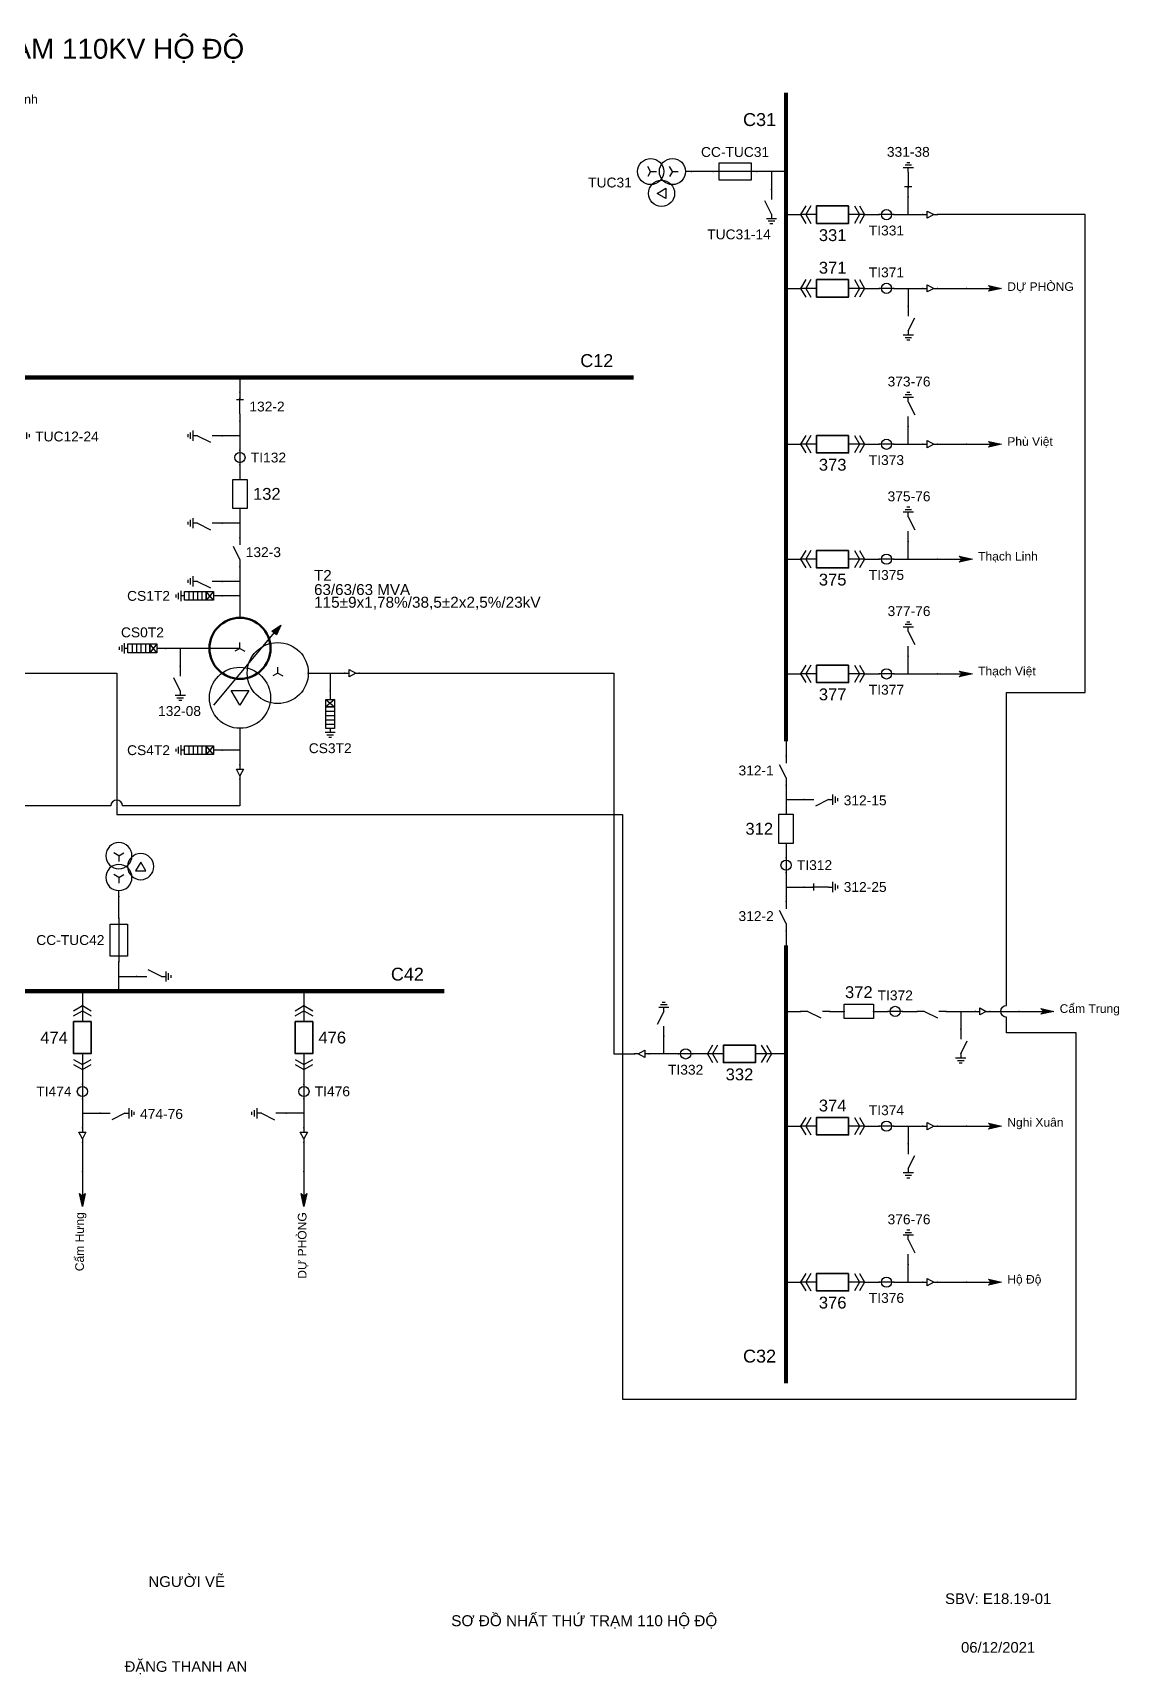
# Model space of a CAD drawing. Header units: millimetres. Extents: x -387 to 411, y 7 to 290.
# Drawn here: x 224.1 to 410.9, y 7.7 to 289.9 of the extents above; entities that cross this region are included whole.
import ezdxf

# ---------------------------------------------------------------- set-up
doc = ezdxf.new("R2010")
doc.units = ezdxf.units.MM
for name, color, linetype, lineweight in [('BUSBAR_110KV', 1, 'Continuous', 50), ('BUSBAR_22KV', 5, 'Continuous', 50), ('BUSBAR_35KV', 30, 'Continuous', 50), ('HV_110KV', 1, 'Continuous', 25), ('MV_22KV', 5, 'Continuous', 25), ('MV_35KV', 30, 'Continuous', 25)]:
    doc.layers.add(name, color=color, linetype=linetype, lineweight=lineweight)
doc.layers.add('SYM_PORTS', color=8, linetype='Continuous', plot=False)
doc.layers.add('TEXT', color=7, linetype='Continuous')
doc.styles.add('SLD_TEXT', font='arial.ttf')

# ---------------------------------------------------------------- blocks, each defined once
blk = doc.blocks.new('SYM_EARTHING_SWITCH_OPEN')
at = {"lineweight": 25}
for points in [[(0, 3), (0, 1.25)], [(0, -1.25), (-1.125, 1)], [(-0.875, -2), (0.875, -2)], [(-0.5625, -2.4375), (0.5625, -2.4375)], [(0, -1.25), (0, -2)], [(-0.25, -2.875), (0.25, -2.875)]]:
    blk.add_lwpolyline(points, dxfattribs=at)
at = {"layer": 'SYM_PORTS'}
blk.add_point((0, 3), dxfattribs=at)
blk.add_attdef('DEVICE_CODE', (1.875, 0), '', height=2)
blk = doc.blocks.new('SYM_DISCONNECTOR_CLOSED')
at = {"lineweight": 25}
for points in [[(-0.625, 1.25), (0.625, 1.25)], [(0, 2.5), (0, 1.25)], [(0, -1.25), (0, 1.5)], [(0, -1.25), (0, -2.5)]]:
    blk.add_lwpolyline(points, dxfattribs=at)
at = {"layer": 'SYM_PORTS'}
for p in [(0, 2.5), (0, -2.5)]:
    blk.add_point(p, dxfattribs=at)
blk.add_attdef('DEVICE_CODE', (1.625, -0.5), '', height=2)
blk = doc.blocks.new('SYM_CURRENT_TRANSFORMER')
at = {"lineweight": 25}
blk.add_lwpolyline([(0, 1.25), (0, -1.25)], dxfattribs=at)
blk.add_circle((0, 0), 0.875, dxfattribs=at)
at = {"layer": 'SYM_PORTS'}
for p in [(0, 1.25), (0, -1.25)]:
    blk.add_point(p, dxfattribs=at)
blk.add_attdef('DEVICE_CODE', (1.875, -1.75), '', height=2)
at = {"flags": 1}
blk.add_attdef('RATIO', (1.875, -4.75), '', height=2, dxfattribs=at)
blk = doc.blocks.new('SYM_CIRCUIT_BREAKER')
at = {"lineweight": 25}
blk.add_lwpolyline([(-1.25, 2.5), (1.25, 2.5), (1.25, -2.5), (-1.25, -2.5)], close=True, dxfattribs=at)
at = {"layer": 'SYM_PORTS'}
for p in [(0, 2.5), (0, -2.5)]:
    blk.add_point(p, dxfattribs=at)
blk.add_attdef('DEVICE_CODE', (2.25, -0.5), '', height=2)
at = {"flags": 1}
blk.add_attdef('RATING', (2.25, -3.5), '', height=2, dxfattribs=at)
blk = doc.blocks.new('SYM_DISCONNECTOR_OPEN')
at = {"lineweight": 25}
for points in [[(0, -1.25), (-1.125, 1)], [(0, 2.5), (0, 1.25)], [(0, -1.25), (0, -2.5)]]:
    blk.add_lwpolyline(points, dxfattribs=at)
at = {"layer": 'SYM_PORTS'}
for p in [(0, 2.5), (0, -2.5)]:
    blk.add_point(p, dxfattribs=at)
blk.add_attdef('DEVICE_CODE', (1, -0.5), '', height=2)
blk = doc.blocks.new('SYM_SURGE_ARRESTER')
at = {"lineweight": 25}
for points in [[(0, 4), (0, 2.5)], [(-0.75, 2.5), (0.75, 1.25)], [(0.75, 2.5), (-0.75, 1.25)], [(-0.75, 0.5), (0.75, 0.5)], [(-0.75, -0.25), (0.75, -0.25)], [(-0.75, -1), (0.75, -1)], [(-0.75, -1.75), (0.75, -1.75)], [(0, -2.5), (0, -3.125)], [(-0.875, -3.125), (0.875, -3.125)], [(-0.5625, -3.5625), (0.5625, -3.5625)], [(-0.25, -4), (0.25, -4)]]:
    blk.add_lwpolyline(points, dxfattribs=at)
for points in [[(-0.75, 2.5), (0.75, 2.5), (0.75, 1.25), (-0.75, 1.25)], [(-0.75, 1.25), (0.75, 1.25), (0.75, -2.5), (-0.75, -2.5)]]:
    blk.add_lwpolyline(points, close=True, dxfattribs=at)
at = {"layer": 'SYM_PORTS'}
blk.add_point((0, 4), dxfattribs=at)
blk.add_attdef('DEVICE_CODE', (1.875, 1), '', height=2)
blk = doc.blocks.new('SYM_TRANSFORMER_3W')
blk.add_hatch(color=7).paths.add_polyline_path([(3.75, 8.25), (3.0125, 6.575), (2.2375, 7.225)])
at = {"lineweight": 25}
for points in [[(-7.75, -5.5), (3.0125, 7.35)], [(-3.25, 4.25), (-8.5, 4.25)], [(-3.25, 4.25), (-4.1125, 3.75)], [(-3.25, 4.25), (-3.25, 5.25)], [(-3.25, 4.25), (-2.3875, 3.75)], [(3.25, 0), (2.3875, -0.5)], [(3.25, 0), (3.25, 1)], [(3.25, 0), (4.1125, -0.5)]]:
    blk.add_lwpolyline(points, dxfattribs=at)
for points in [[(3.75, 8.25), (3.0125, 6.575), (2.2375, 7.225)], [(-4.75, -3), (-1.75, -3), (-3.25, -5.5)]]:
    blk.add_lwpolyline(points, close=True, dxfattribs=at)
at = {"lineweight": 50}
blk.add_circle((-3.25, 4.25), 5.25, dxfattribs=at)
at = {"lineweight": 25}
for centre in [(3.25, 0), (-3.25, -4.25)]:
    blk.add_circle(centre, 5.25, dxfattribs=at)
at = {"layer": 'SYM_PORTS'}
for p in [(-3.25, 9.5), (-8.5, 4.25), (8.5, 0), (-3.25, -9.5)]:
    blk.add_point(p, dxfattribs=at)
blk.add_attdef('DEVICE_CODE', (9.5, 6.5), '', height=2)
at = {"flags": 1}
for tag, p in [('POWER', (9.5, 3.5)), ('VOLTAGE_RATIO', (9.5, 0.5))]:
    blk.add_attdef(tag, p, '', height=2, dxfattribs=at)
blk = doc.blocks.new('SYM_CABLE_TERMINATION')
at = {"lineweight": 25}
blk.add_lwpolyline([(-0.625, 0.5), (0.625, 0.5), (0, -0.625)], close=True, dxfattribs=at)
for points in [[(0, 1.25), (0, 0.5)], [(0, -0.625), (0, -1.25)]]:
    blk.add_lwpolyline(points, dxfattribs=at)
at = {"layer": 'SYM_PORTS'}
for p in [(0, 1.25), (0, -1.25)]:
    blk.add_point(p, dxfattribs=at)
blk = doc.blocks.new('SYM_DRAWOUT_BREAKER')
at = {"lineweight": 25}
for points in [[(-1.5, 4.625), (0, 5.5), (1.5, 4.625)], [(-1.5, 3.75), (0, 4.625), (1.5, 3.75)], [(0, 5.5), (0, 2.75)], [(0, -2.75), (0, -5.5)], [(-1.5, -3.75), (0, -4.625), (1.5, -3.75)], [(-1.5, -4.625), (0, -5.5), (1.5, -4.625)]]:
    blk.add_lwpolyline(points, dxfattribs=at)
at = {"lineweight": 35}
blk.add_lwpolyline([(-1.5, 2.75), (1.5, 2.75), (1.5, -2.75), (-1.5, -2.75)], close=True, dxfattribs=at)
at = {"layer": 'SYM_PORTS'}
for p in [(0, 5.5), (0, -5.5)]:
    blk.add_point(p, dxfattribs=at)
blk.add_attdef('DEVICE_CODE', (2.5, 2.5), '', height=2)
at = {"flags": 1}
blk.add_attdef('RATING', (2.5, -0.5), '', height=2, dxfattribs=at)
blk = doc.blocks.new('SYM_EARTHING_SWITCH_CLOSED')
at = {"lineweight": 25}
for points in [[(0, 3), (0, 1.25)], [(-0.625, 1.25), (0.625, 1.25)], [(0, -1.25), (0, 1.5)], [(-0.875, -2), (0.875, -2)], [(-0.5625, -2.4375), (0.5625, -2.4375)], [(0, -1.25), (0, -2)], [(-0.25, -2.875), (0.25, -2.875)]]:
    blk.add_lwpolyline(points, dxfattribs=at)
at = {"layer": 'SYM_PORTS'}
blk.add_point((0, 3), dxfattribs=at)
blk.add_attdef('DEVICE_CODE', (1.875, 0), '', height=2)
blk = doc.blocks.new('SYM_LINE_FEEDER_ARROW')
blk.add_hatch(color=7).paths.add_polyline_path([(0, -3), (-0.5, -0.75), (0, -1.25), (0.5, -0.75)])
at = {"lineweight": 25}
blk.add_lwpolyline([(0, 3), (0, -1.25)], dxfattribs=at)
blk.add_lwpolyline([(0, -3), (-0.5, -0.75), (0, -1.25), (0.5, -0.75)], close=True, dxfattribs=at)
at = {"layer": 'SYM_PORTS'}
blk.add_point((0, 3), dxfattribs=at)
blk.add_attdef('LINE_NAME', (1.5, 0), '', height=2)
blk = doc.blocks.new('SYM_FUSE_DISCONNECTOR')
at = {"lineweight": 25}
blk.add_lwpolyline([(0, 3.75), (0, -3.75)], dxfattribs=at)
blk.add_lwpolyline([(-1.5, 2.75), (1.5, 2.75), (1.5, -2.75), (-1.5, -2.75)], close=True, dxfattribs=at)
at = {"layer": 'SYM_PORTS'}
for p in [(0, 3.75), (0, -3.75)]:
    blk.add_point(p, dxfattribs=at)
blk.add_attdef('DEVICE_CODE', (2.5, 0.75), '', height=2)
at = {"flags": 1}
blk.add_attdef('RATING', (2.5, -2.25), '', height=2, dxfattribs=at)
blk = doc.blocks.new('SYM_VOLTAGE_TRANSFORMER')
at = {"lineweight": 25}
for points in [[(0, 4.625), (0, 3.625)], [(0, 1.375), (-0.8625, 0.875)], [(0, 1.375), (0, 2.375)], [(0, 1.375), (0.8625, 0.875)], [(0, -2.375), (-0.8625, -2.875)], [(0, -2.375), (0, -1.375)], [(0, -2.375), (0.8625, -2.875)]]:
    blk.add_lwpolyline(points, dxfattribs=at)
blk.add_lwpolyline([(2.875, 0.25), (4.625, 0.25), (3.75, -1.25)], close=True, dxfattribs=at)
for centre in [(0, 1.375), (3.75, -0.5), (0, -2.375)]:
    blk.add_circle(centre, 2.25, dxfattribs=at)
at = {"layer": 'SYM_PORTS'}
blk.add_point((0, 4.625), dxfattribs=at)
blk.add_attdef('DEVICE_CODE', (7, 1.625), '', height=2)
at = {"flags": 1}
blk.add_attdef('RATIO', (7, -1.375), '', height=2, dxfattribs=at)

msp = doc.modelspace()

# ---------------------------------------------------------------- linework, layer by layer
at = {"layer": 'BUSBAR_110KV', "const_width": 0.734}
msp.add_lwpolyline([(196.94, 230.63), (327.4, 230.63)], dxfattribs=at)
at = {"layer": 'BUSBAR_22KV', "const_width": 0.734}
msp.add_lwpolyline([(188.92, 125.13), (294.83, 125.13)], dxfattribs=at)
at = {"layer": 'BUSBAR_35KV', "const_width": 0.734}
for points in [[(353.59, 279.61), (353.59, 168.05)], [(353.59, 133), (353.59, 57.67)]]:
    msp.add_lwpolyline(points, dxfattribs=at)
at = {"layer": 'HV_110KV'}
for points in [[(259.7, 230.63), (259.7, 228.12)], [(259.7, 223.12), (259.7, 220.62)], [(259.7, 220.62), (256.65, 220.62)], [(259.7, 220.62), (259.7, 218.11)], [(259.7, 215.61), (259.7, 213.1)], [(259.7, 208.1), (259.7, 205.59)], [(259.7, 205.59), (256.65, 205.59)], [(259.7, 205.59), (259.7, 203.09)], [(259.7, 198.09), (259.7, 195.58)], [(259.7, 195.58), (256.65, 195.58)], [(259.7, 195.58), (259.7, 193.07)], [(259.7, 193.07), (256.65, 193.07)], [(259.7, 193.07), (259.7, 189.31)], [(249.43, 184.06), (246.93, 184.06)], [(254.45, 184.06), (249.43, 184.06)], [(249.43, 184.06), (249.43, 181.01)]]:
    msp.add_lwpolyline(points, dxfattribs=at)
at = {"layer": 'MV_22KV'}
for points in [[(259.7, 170.31), (259.7, 166.55)], [(259.7, 166.55), (256.65, 166.55)], [(259.7, 166.55), (259.7, 164.04)], [(238.88, 137.65), (238.88, 141.41)], [(238.88, 127.64), (238.88, 130.15)], [(238.88, 125.13), (238.88, 127.64)], [(238.88, 127.64), (241.93, 127.64)], [(232.6, 125.13), (232.6, 122.62)], [(270.7, 125.13), (270.7, 122.62)], [(232.6, 111.62), (232.6, 109.12)], [(270.7, 111.62), (270.7, 109.12)], [(232.6, 106.62), (232.6, 104.11)], [(270.7, 106.62), (270.7, 104.11)], [(232.6, 104.11), (235.65, 104.11)], [(232.6, 104.11), (232.6, 101.6)], [(270.7, 104.11), (267.64, 104.11)], [(270.7, 104.11), (270.7, 101.6)], [(232.6, 99.1), (232.6, 94.09)], [(270.7, 99.1), (270.7, 94.09)]]:
    msp.add_lwpolyline(points, dxfattribs=at)
msp.add_lwpolyline([(259.7, 161.54), (259.7, 158.84), (259.7, 156.97), (239.5, 156.97, 1), (237.5, 156.97), (213.24, 156.97), (213.24, 153.86), (213.24, 151.16)], format="xyb", dxfattribs=at)
at = {"layer": 'MV_35KV'}
for points in [[(341.08, 266.04), (337.32, 266.04)], [(351.08, 266.04), (348.58, 266.04)], [(353.59, 266.04), (351.08, 266.04)], [(351.08, 266.04), (351.08, 262.98)], [(374.61, 258.63), (374.61, 261.68)], [(353.59, 258.63), (356.1, 258.63)], [(367.1, 258.63), (369.61, 258.63)], [(372.11, 258.63), (374.61, 258.63)], [(374.61, 258.63), (377.12, 258.63)], [(353.59, 245.96), (356.1, 245.96)], [(367.1, 245.96), (369.61, 245.96)], [(372.11, 245.96), (374.61, 245.96)], [(374.61, 245.96), (374.61, 242.91)], [(374.61, 245.96), (377.12, 245.96)], [(379.62, 245.96), (384.64, 245.96)], [(374.61, 219.15), (374.61, 222.2)], [(353.59, 219.15), (356.1, 219.15)], [(367.1, 219.15), (369.61, 219.15)], [(372.11, 219.15), (374.61, 219.15)], [(374.61, 219.15), (377.12, 219.15)], [(379.62, 219.15), (384.64, 219.15)], [(374.61, 199.4), (374.61, 202.45)], [(353.59, 199.4), (356.1, 199.4)], [(367.1, 199.4), (369.61, 199.4)], [(372.11, 199.4), (374.61, 199.4)], [(374.61, 199.4), (379.63, 199.4)], [(374.61, 179.66), (374.61, 182.71)], [(271.45, 179.81), (275.21, 179.81)], [(275.21, 179.81), (275.21, 176.76)], [(275.21, 179.81), (277.72, 179.81)], [(280.22, 179.81), (282.92, 179.81), (324, 179.81), (324, 114.32), (324.86, 114.32), (327.56, 114.32)], [(353.59, 179.66), (356.1, 179.66)], [(367.1, 179.66), (369.61, 179.66)], [(372.11, 179.66), (374.61, 179.66)], [(374.61, 179.66), (379.63, 179.66)], [(353.59, 168.05), (353.59, 165.54)], [(353.59, 160.54), (353.59, 158.04)], [(353.59, 158.04), (356.64, 158.04)], [(353.59, 158.04), (353.59, 155.53)], [(353.59, 150.53), (353.59, 148.02)], [(353.59, 145.52), (353.59, 143.02)], [(353.59, 143.02), (356.64, 143.02)], [(353.59, 143.02), (353.59, 140.51)], [(353.59, 135.51), (353.59, 133)], [(353.59, 121.64), (356.1, 121.64)], [(361.1, 121.64), (363.61, 121.64)], [(368.61, 121.64), (371.11, 121.64)], [(373.61, 121.64), (376.12, 121.64)], [(381.12, 121.64), (383.63, 121.64)], [(383.63, 121.64), (383.63, 118.59)], [(383.63, 121.64), (386.14, 121.64)], [(388.64, 121.64), (393.65, 121.64)], [(332.57, 114.32), (332.57, 117.37)], [(332.57, 114.32), (330.06, 114.32)], [(335.08, 114.32), (332.57, 114.32)], [(340.08, 114.32), (337.58, 114.32)], [(353.59, 114.32), (351.08, 114.32)], [(353.59, 101.9), (356.1, 101.9)], [(367.1, 101.9), (369.61, 101.9)], [(372.11, 101.9), (374.61, 101.9)], [(374.61, 101.9), (374.61, 98.85)], [(374.61, 101.9), (377.12, 101.9)], [(379.62, 101.9), (384.64, 101.9)], [(374.61, 75.08), (374.61, 78.14)], [(353.59, 75.08), (356.1, 75.08)], [(367.1, 75.08), (369.61, 75.08)], [(372.11, 75.08), (374.61, 75.08)], [(374.61, 75.08), (377.12, 75.08)], [(379.62, 75.08), (384.64, 75.08)]]:
    msp.add_lwpolyline(points, dxfattribs=at)
msp.add_lwpolyline([(136.41, 179.81), (139.11, 179.81), (238.5, 179.81), (238.5, 155.47), (325.5, 155.47), (325.5, 54.97), (403.5, 54.97), (403.5, 117.97), (391.5, 117.97), (391.5, 120.64, -1), (391.5, 122.64), (391.5, 176.47), (405, 176.47), (405, 258.63), (382.32, 258.63), (379.62, 258.63)], format="xyb", dxfattribs=at)

# ---------------------------------------------------------------- block references
at = {"layer": 'HV_110KV'}
ref = msp.add_blockref('SYM_DISCONNECTOR_CLOSED', (259.7, 225.62), dxfattribs=at)
ref.add_attrib('DEVICE_CODE', '132-2', (261.32, 224.79), dxfattribs={"layer": 'TEXT', "height": 1.696, "style": 'SLD_TEXT'})
ref = msp.add_blockref('SYM_EARTHING_SWITCH_OPEN', (253.65, 220.62), dxfattribs=dict(at, xscale=-1, rotation=270))
ref.add_attrib('DEVICE_CODE', '132-25', (242.41, 219.65), dxfattribs={"layer": 'TEXT', "extrusion": (0, 0, -1), "height": 1.696, "style": 'SLD_TEXT'})
ref = msp.add_blockref('SYM_EARTHING_SWITCH_OPEN', (220.62, 220.62), dxfattribs=dict(at, rotation=90))
ref.add_attrib('DEVICE_CODE', 'TUC12-24', (224.49, 219.64), dxfattribs={"layer": 'TEXT', "height": 1.696, "style": 'SLD_TEXT'})
ref = msp.add_blockref('SYM_CURRENT_TRANSFORMER', (259.7, 216.86), dxfattribs=at)
ref.add_attrib('DEVICE_CODE', 'TI132', (261.57, 216.02), dxfattribs={"layer": 'TEXT', "height": 1.696, "style": 'SLD_TEXT'})
ref = msp.add_blockref('SYM_CIRCUIT_BREAKER', (259.7, 210.6), dxfattribs=at)
ref.add_attrib('DEVICE_CODE', '132', (261.94, 209.6), dxfattribs={"layer": 'TEXT', "height": 2.04, "style": 'SLD_TEXT'})
ref = msp.add_blockref('SYM_EARTHING_SWITCH_OPEN', (253.65, 205.59), dxfattribs=dict(at, xscale=-1, rotation=270))
ref.add_attrib('DEVICE_CODE', '132-35', (242.41, 204.63), dxfattribs={"layer": 'TEXT', "extrusion": (0, 0, -1), "height": 1.696, "style": 'SLD_TEXT'})
ref = msp.add_blockref('SYM_DISCONNECTOR_OPEN', (259.7, 200.59), dxfattribs=at)
ref.add_attrib('DEVICE_CODE', '132-3', (260.69, 199.75), dxfattribs={"layer": 'TEXT', "height": 1.696, "style": 'SLD_TEXT'})
ref = msp.add_blockref('SYM_TRANSFORMER_3W', (262.95, 179.81), dxfattribs=at)
ref.add_attrib('DEVICE_CODE', 'T2', (272.44, 195.68), dxfattribs={"layer": 'TEXT', "height": 1.858, "style": 'SLD_TEXT'})
ref = msp.add_blockref('SYM_EARTHING_SWITCH_OPEN', (253.65, 195.58), dxfattribs=dict(at, xscale=-1, rotation=270))
ref.add_attrib('DEVICE_CODE', '132-38', (242.41, 194.62), dxfattribs={"layer": 'TEXT', "extrusion": (0, 0, -1), "height": 1.696, "style": 'SLD_TEXT'})
ref = msp.add_blockref('SYM_SURGE_ARRESTER', (252.65, 193.07), dxfattribs=dict(at, rotation=270))
ref.add_attrib('DEVICE_CODE', 'CS1T2', (240.29, 192.23), dxfattribs={"layer": 'TEXT', "height": 1.696, "style": 'SLD_TEXT'})
ref = msp.add_blockref('SYM_SURGE_ARRESTER', (242.93, 184.06), dxfattribs=dict(at, rotation=270))
ref.add_attrib('DEVICE_CODE', 'CS0T2', (239.24, 185.96), dxfattribs={"layer": 'TEXT', "height": 1.696, "style": 'SLD_TEXT'})
ref = msp.add_blockref('SYM_EARTHING_SWITCH_OPEN', (249.43, 178.01), dxfattribs=at)
ref.add_attrib('DEVICE_CODE', '132-08', (245.62, 172.44), dxfattribs={"layer": 'TEXT', "height": 1.696, "style": 'SLD_TEXT'})
at = {"layer": 'MV_22KV'}
ref = msp.add_blockref('SYM_SURGE_ARRESTER', (252.65, 166.55), dxfattribs=dict(at, rotation=270))
ref.add_attrib('DEVICE_CODE', 'CS4T2', (240.29, 165.7), dxfattribs={"layer": 'TEXT', "height": 1.696, "style": 'SLD_TEXT'})
for name, p in [('SYM_CABLE_TERMINATION', (259.7, 162.79)), ('SYM_CABLE_TERMINATION', (232.6, 100.35)), ('SYM_CABLE_TERMINATION', (270.7, 100.35)), ('SYM_LINE_FEEDER_ARROW', (232.6, 91.09)), ('SYM_LINE_FEEDER_ARROW', (270.7, 91.09))]:
    msp.add_blockref(name, p, dxfattribs=at)
ref = msp.add_blockref('SYM_VOLTAGE_TRANSFORMER', (238.88, 146.03), dxfattribs=dict(at, xscale=-1, rotation=180))
ref.add_attrib('DEVICE_CODE', 'TUC42', (237, 151.68), dxfattribs={"layer": 'TEXT', "extrusion": (0, 0, -1), "height": 1.696, "style": 'SLD_TEXT'})
ref = msp.add_blockref('SYM_FUSE_DISCONNECTOR', (238.88, 133.9), dxfattribs=at)
ref.add_attrib('DEVICE_CODE', 'CC-TUC42', (224.68, 133.05), dxfattribs={"layer": 'TEXT', "height": 1.696, "style": 'SLD_TEXT'})
ref = msp.add_blockref('SYM_EARTHING_SWITCH_OPEN', (244.93, 127.64), dxfattribs=dict(at, xscale=-1, rotation=90))
ref.add_attrib('DEVICE_CODE', 'TUC42-24', (248.8, 126.92), dxfattribs={"layer": 'TEXT', "extrusion": (0, 0, -1), "height": 1.696, "style": 'SLD_TEXT'})
ref = msp.add_blockref('SYM_DRAWOUT_BREAKER', (232.6, 117.12), dxfattribs=at)
ref.add_attrib('DEVICE_CODE', '474', (225.36, 116.11), dxfattribs={"layer": 'TEXT', "height": 2.041, "style": 'SLD_TEXT'})
ref = msp.add_blockref('SYM_DRAWOUT_BREAKER', (270.7, 117.12), dxfattribs=at)
ref.add_attrib('DEVICE_CODE', '476', (273.19, 116.12), dxfattribs={"layer": 'TEXT', "height": 2.04, "style": 'SLD_TEXT'})
ref = msp.add_blockref('SYM_CURRENT_TRANSFORMER', (232.6, 107.87), dxfattribs=at)
ref.add_attrib('DEVICE_CODE', 'TI474', (224.68, 107.02), dxfattribs={"layer": 'TEXT', "height": 1.696, "style": 'SLD_TEXT'})
ref = msp.add_blockref('SYM_CURRENT_TRANSFORMER', (270.7, 107.87), dxfattribs=at)
ref.add_attrib('DEVICE_CODE', 'TI476', (272.56, 107.03), dxfattribs={"layer": 'TEXT', "height": 1.696, "style": 'SLD_TEXT'})
at = {"layer": 'MV_22KV', "xscale": -1, "rotation": 270}
msp.add_blockref('SYM_EARTHING_SWITCH_OPEN', (264.64, 104.11), dxfattribs=at)
at = {"layer": 'MV_22KV'}
ref = msp.add_blockref('SYM_EARTHING_SWITCH_OPEN', (238.65, 104.11), dxfattribs=dict(at, rotation=90))
ref.add_attrib('DEVICE_CODE', '474-76', (242.52, 103.15), dxfattribs={"layer": 'TEXT', "height": 1.696, "style": 'SLD_TEXT'})
at = {"layer": 'MV_35KV'}
ref = msp.add_blockref('SYM_VOLTAGE_TRANSFORMER', (332.69, 266.04), dxfattribs=dict(at, rotation=270))
ref.add_attrib('DEVICE_CODE', 'TUC31', (319.57, 263.31), dxfattribs={"layer": 'TEXT', "height": 1.696, "style": 'SLD_TEXT'})
ref = msp.add_blockref('SYM_FUSE_DISCONNECTOR', (344.83, 266.04), dxfattribs=dict(at, rotation=270))
ref.add_attrib('DEVICE_CODE', 'CC-TUC31', (338.97, 268.56), dxfattribs={"layer": 'TEXT', "height": 1.696, "style": 'SLD_TEXT'})
ref = msp.add_blockref('SYM_EARTHING_SWITCH_CLOSED', (374.61, 264.68), dxfattribs=dict(at, rotation=180))
ref.add_attrib('DEVICE_CODE', '331-38', (370.93, 268.58), dxfattribs={"layer": 'TEXT', "height": 1.696, "style": 'SLD_TEXT'})
ref = msp.add_blockref('SYM_EARTHING_SWITCH_OPEN', (351.08, 259.98), dxfattribs=at)
ref.add_attrib('DEVICE_CODE', 'TUC31-14', (340.04, 254.39), dxfattribs={"layer": 'TEXT', "height": 1.696, "style": 'SLD_TEXT'})
ref = msp.add_blockref('SYM_DRAWOUT_BREAKER', (361.6, 258.63), dxfattribs=dict(at, rotation=270))
ref.add_attrib('DEVICE_CODE', '331', (359.23, 254.09), dxfattribs={"layer": 'TEXT', "height": 2.04, "style": 'SLD_TEXT'})
ref = msp.add_blockref('SYM_CURRENT_TRANSFORMER', (370.86, 258.63), dxfattribs=dict(at, rotation=270))
ref.add_attrib('DEVICE_CODE', 'TI331', (367.83, 255.06), dxfattribs={"layer": 'TEXT', "height": 1.696, "style": 'SLD_TEXT'})
for name, p, rotation in [('SYM_CABLE_TERMINATION', (378.37, 258.63), 90), ('SYM_CABLE_TERMINATION', (378.37, 245.96), 90), ('SYM_LINE_FEEDER_ARROW', (387.64, 245.96), 90), ('SYM_CABLE_TERMINATION', (378.37, 219.15), 90), ('SYM_LINE_FEEDER_ARROW', (387.64, 219.15), 90), ('SYM_LINE_FEEDER_ARROW', (382.63, 199.4), 90), ('SYM_CABLE_TERMINATION', (278.97, 179.81), 90), ('SYM_LINE_FEEDER_ARROW', (382.63, 179.66), 90), ('SYM_CABLE_TERMINATION', (387.39, 121.64), 90), ('SYM_LINE_FEEDER_ARROW', (396.65, 121.64), 90), ('SYM_CABLE_TERMINATION', (328.81, 114.32), 270), ('SYM_CABLE_TERMINATION', (378.37, 101.9), 90), ('SYM_LINE_FEEDER_ARROW', (387.64, 101.9), 90), ('SYM_CABLE_TERMINATION', (378.37, 75.08), 90), ('SYM_LINE_FEEDER_ARROW', (387.64, 75.08), 90)]:
    msp.add_blockref(name, p, dxfattribs=dict(at, rotation=rotation))
ref = msp.add_blockref('SYM_DRAWOUT_BREAKER', (361.6, 245.96), dxfattribs=dict(at, rotation=270))
ref.add_attrib('DEVICE_CODE', '371', (359.23, 248.49), dxfattribs={"layer": 'TEXT', "height": 2.04, "style": 'SLD_TEXT'})
ref = msp.add_blockref('SYM_CURRENT_TRANSFORMER', (370.86, 245.96), dxfattribs=dict(at, rotation=270))
ref.add_attrib('DEVICE_CODE', 'TI371', (367.83, 247.86), dxfattribs={"layer": 'TEXT', "height": 1.696, "style": 'SLD_TEXT'})
at = {"layer": 'MV_35KV', "xscale": -1}
for p in [(374.61, 239.91), (383.63, 115.59), (374.61, 95.85)]:
    msp.add_blockref('SYM_EARTHING_SWITCH_OPEN', p, dxfattribs=at)
at = {"layer": 'MV_35KV'}
ref = msp.add_blockref('SYM_EARTHING_SWITCH_OPEN', (374.61, 225.2), dxfattribs=dict(at, rotation=180))
ref.add_attrib('DEVICE_CODE', '373-76', (371.05, 229.09), dxfattribs={"layer": 'TEXT', "height": 1.696, "style": 'SLD_TEXT'})
ref = msp.add_blockref('SYM_DRAWOUT_BREAKER', (361.6, 219.15), dxfattribs=dict(at, rotation=270))
ref.add_attrib('DEVICE_CODE', '373', (359.23, 214.61), dxfattribs={"layer": 'TEXT', "height": 2.04, "style": 'SLD_TEXT'})
ref = msp.add_blockref('SYM_CURRENT_TRANSFORMER', (370.86, 219.15), dxfattribs=dict(at, rotation=270))
ref.add_attrib('DEVICE_CODE', 'TI373', (367.83, 215.58), dxfattribs={"layer": 'TEXT', "height": 1.696, "style": 'SLD_TEXT'})
ref = msp.add_blockref('SYM_EARTHING_SWITCH_OPEN', (374.61, 205.45), dxfattribs=dict(at, rotation=180))
ref.add_attrib('DEVICE_CODE', '375-76', (371.05, 209.35), dxfattribs={"layer": 'TEXT', "height": 1.696, "style": 'SLD_TEXT'})
ref = msp.add_blockref('SYM_DRAWOUT_BREAKER', (361.6, 199.4), dxfattribs=dict(at, rotation=270))
ref.add_attrib('DEVICE_CODE', '375', (359.23, 194.86), dxfattribs={"layer": 'TEXT', "height": 2.04, "style": 'SLD_TEXT'})
ref = msp.add_blockref('SYM_CURRENT_TRANSFORMER', (370.86, 199.4), dxfattribs=dict(at, rotation=270))
ref.add_attrib('DEVICE_CODE', 'TI375', (367.83, 195.83), dxfattribs={"layer": 'TEXT', "height": 1.696, "style": 'SLD_TEXT'})
ref = msp.add_blockref('SYM_EARTHING_SWITCH_OPEN', (374.61, 185.71), dxfattribs=dict(at, rotation=180))
ref.add_attrib('DEVICE_CODE', '377-76', (371.05, 189.61), dxfattribs={"layer": 'TEXT', "height": 1.696, "style": 'SLD_TEXT'})
ref = msp.add_blockref('SYM_DRAWOUT_BREAKER', (361.6, 179.66), dxfattribs=dict(at, rotation=270))
ref.add_attrib('DEVICE_CODE', '377', (359.23, 175.12), dxfattribs={"layer": 'TEXT', "height": 2.04, "style": 'SLD_TEXT'})
ref = msp.add_blockref('SYM_CURRENT_TRANSFORMER', (370.86, 179.66), dxfattribs=dict(at, rotation=270))
ref.add_attrib('DEVICE_CODE', 'TI377', (367.83, 176.09), dxfattribs={"layer": 'TEXT', "height": 1.696, "style": 'SLD_TEXT'})
ref = msp.add_blockref('SYM_SURGE_ARRESTER', (275.21, 172.76), dxfattribs=at)
ref.add_attrib('DEVICE_CODE', 'CS3T2', (271.53, 166.04), dxfattribs={"layer": 'TEXT', "height": 1.696, "style": 'SLD_TEXT'})
ref = msp.add_blockref('SYM_DISCONNECTOR_OPEN', (353.59, 163.04), dxfattribs=at)
ref.add_attrib('DEVICE_CODE', '312-1', (345.42, 162.21), dxfattribs={"layer": 'TEXT', "height": 1.696, "style": 'SLD_TEXT'})
ref = msp.add_blockref('SYM_EARTHING_SWITCH_OPEN', (359.64, 158.04), dxfattribs=dict(at, rotation=90))
ref.add_attrib('DEVICE_CODE', '312-15', (363.51, 157.07), dxfattribs={"layer": 'TEXT', "height": 1.696, "style": 'SLD_TEXT'})
ref = msp.add_blockref('SYM_CIRCUIT_BREAKER', (353.59, 153.03), dxfattribs=at)
ref.add_attrib('DEVICE_CODE', '312', (346.61, 152.02), dxfattribs={"layer": 'TEXT', "height": 2.04, "style": 'SLD_TEXT'})
ref = msp.add_blockref('SYM_CURRENT_TRANSFORMER', (353.59, 146.77), dxfattribs=at)
ref.add_attrib('DEVICE_CODE', 'TI312', (355.46, 145.94), dxfattribs={"layer": 'TEXT', "height": 1.696, "style": 'SLD_TEXT'})
ref = msp.add_blockref('SYM_EARTHING_SWITCH_CLOSED', (359.64, 143.02), dxfattribs=dict(at, rotation=90))
ref.add_attrib('DEVICE_CODE', '312-25', (363.51, 142.18), dxfattribs={"layer": 'TEXT', "height": 1.696, "style": 'SLD_TEXT'})
ref = msp.add_blockref('SYM_DISCONNECTOR_OPEN', (353.59, 138.01), dxfattribs=at)
ref.add_attrib('DEVICE_CODE', '312-2', (345.42, 137.17), dxfattribs={"layer": 'TEXT', "height": 1.696, "style": 'SLD_TEXT'})
at = {"layer": 'MV_35KV', "xscale": -1}
for name, p, rotation in [('SYM_DISCONNECTOR_OPEN', (378.62, 121.64), 270), ('SYM_DISCONNECTOR_OPEN', (358.6, 121.64), 270), ('SYM_EARTHING_SWITCH_OPEN', (332.57, 120.37), 180)]:
    msp.add_blockref(name, p, dxfattribs=dict(at, rotation=rotation))
at = {"layer": 'MV_35KV'}
ref = msp.add_blockref('SYM_CIRCUIT_BREAKER', (366.11, 121.64), dxfattribs=dict(at, rotation=270))
ref.add_attrib('DEVICE_CODE', '372', (363.73, 123.92), dxfattribs={"layer": 'TEXT', "height": 2.04, "style": 'SLD_TEXT'})
ref = msp.add_blockref('SYM_CURRENT_TRANSFORMER', (372.36, 121.64), dxfattribs=dict(at, rotation=270))
ref.add_attrib('DEVICE_CODE', 'TI372', (369.34, 123.54), dxfattribs={"layer": 'TEXT', "height": 1.696, "style": 'SLD_TEXT'})
ref = msp.add_blockref('SYM_DRAWOUT_BREAKER', (345.58, 114.32), dxfattribs=dict(at, rotation=270))
ref.add_attrib('DEVICE_CODE', '332', (343.21, 109.78), dxfattribs={"layer": 'TEXT', "height": 2.04, "style": 'SLD_TEXT'})
ref = msp.add_blockref('SYM_CURRENT_TRANSFORMER', (336.33, 114.32), dxfattribs=dict(at, rotation=270))
ref.add_attrib('DEVICE_CODE', 'TI332', (333.3, 110.75), dxfattribs={"layer": 'TEXT', "height": 1.696, "style": 'SLD_TEXT'})
ref = msp.add_blockref('SYM_DRAWOUT_BREAKER', (361.6, 101.9), dxfattribs=dict(at, rotation=270))
ref.add_attrib('DEVICE_CODE', '374', (359.23, 104.43), dxfattribs={"layer": 'TEXT', "height": 2.04, "style": 'SLD_TEXT'})
ref = msp.add_blockref('SYM_CURRENT_TRANSFORMER', (370.86, 101.9), dxfattribs=dict(at, rotation=270))
ref.add_attrib('DEVICE_CODE', 'TI374', (367.83, 103.79), dxfattribs={"layer": 'TEXT', "height": 1.696, "style": 'SLD_TEXT'})
ref = msp.add_blockref('SYM_EARTHING_SWITCH_OPEN', (374.61, 81.14), dxfattribs=dict(at, rotation=180))
ref.add_attrib('DEVICE_CODE', '376-76', (371.05, 85.03), dxfattribs={"layer": 'TEXT', "height": 1.696, "style": 'SLD_TEXT'})
ref = msp.add_blockref('SYM_DRAWOUT_BREAKER', (361.6, 75.08), dxfattribs=dict(at, rotation=270))
ref.add_attrib('DEVICE_CODE', '376', (359.23, 70.54), dxfattribs={"layer": 'TEXT', "height": 2.04, "style": 'SLD_TEXT'})
ref = msp.add_blockref('SYM_CURRENT_TRANSFORMER', (370.86, 75.08), dxfattribs=dict(at, rotation=270))
ref.add_attrib('DEVICE_CODE', 'TI376', (367.83, 71.51), dxfattribs={"layer": 'TEXT', "height": 1.696, "style": 'SLD_TEXT'})

# ---------------------------------------------------------------- texts
at = {"layer": 'TEXT', "attachment_point": 7, "style": 'SLD_TEXT'}
for s, insert, char_height in [('SƠ ĐỒ NHẤT THỨ TRẠM 110KV HỘ ĐỘ', (171.01, 284.69), 3.4208), ('172 E18.29 Cẩm Minh', (203.97, 277.71), 1.5087), ('C31', (346.2, 273.84), 2.216), ('DỰ PHÒNG', (391.63, 245.2), 1.483), ('C12', (318.21, 232.4), 2.214), ('Phù Việt', (391.63, 218.56), 1.483), ('Thạch Linh', (386.62, 198.83), 1.483), ('63/63/63 MVA', (272.44, 193.21), 1.8656), ('115±9x1,78%/38,5±2x2,5%/23kV', (272.44, 190.69), 1.8874), ('Thạch Việt', (386.62, 179.08), 1.483), ('C42', (285.65, 126.9), 2.214), ('Cẩm Trung', (400.64, 120.93), 1.483), ('Nghi Xuân', (391.63, 101.37), 1.483), ('Hộ Độ', (391.63, 74.5), 1.483), ('C32', (346.2, 61.22), 2.216), ('NGƯỜI VẼ', (243.95, 22.64), 1.848), ('SBV: E18.19-01', (380.94, 19.71), 1.8221), ('SƠ ĐỒ NHẤT THỨ TRẠM 110 HỘ ĐỘ', (296.02, 15.5), 1.8843), ('06/12/2021', (383.69, 11.34), 1.822), ('ĐẶNG THANH AN', (239.88, 7.67), 1.8221)]:
    msp.add_mtext(s, dxfattribs=dict(at, insert=insert, char_height=char_height))
at = {"layer": 'TEXT', "char_height": 1.483, "attachment_point": 7, "rotation": 90, "style": 'SLD_TEXT'}
for s, insert in [('Cẩm Hưng', (233.31, 76.96)), ('DỰ PHÒNG', (271.46, 75.66))]:
    msp.add_mtext(s, dxfattribs=dict(at, insert=insert))

doc.saveas('drawing.dxf')
